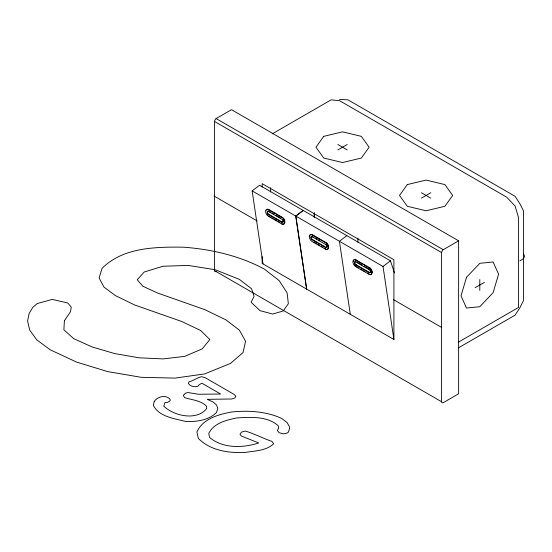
<?xml version="1.0" encoding="UTF-8"?>
<svg xmlns="http://www.w3.org/2000/svg" width="552" height="552" viewBox="0 0 552 552"><rect width="100%" height="100%" fill="white"/><g stroke="black" fill="none" stroke-linecap="round" stroke-linejoin="round"><path stroke-width="0.83" d="M263.007 263.918L252.133 190.882L259.557 185.237L390.45 260.806L394.501 272.978M303.158 210.415L295.734 216.06L306.615 289.089M303.241 210.457L295.81 216.101L306.691 289.138M346.842 235.635L339.418 241.279L350.299 314.309M262.172 256.577L262.172 263.435L393.9 339.487L383.026 266.457L390.45 260.806M216.122 271.57A2.932 1.69 -60 0 1 214.473 270.618L214.473 121.433A2.932 1.69 -60 0 1 216.122 118.576L231.516 109.689L458.629 240.817L458.629 393.797L443.235 402.691A2.932 1.69 -60 0 1 441.586 401.739L441.586 252.561A2.932 1.69 -60 0 1 443.235 249.704L458.629 240.817M272.191 133.874L331.124 99.85L339.563 100.685L506.653 197.154L515.092 206.062L518.59 217.826L518.59 307.409L458.167 342.295M337.865 149.902L347.229 144.493M268.451 209.76L268.824 209.546L282.638 217.516A3.057 1.766 60 0 1 284.804 221.262L284.804 222.263A3.691 2.132 60 0 1 282.189 223.767L281.81 223.988L268.451 216.274A3.988 2.305 60 0 1 265.629 211.388A3.988 2.305 60 0 1 268.451 209.76L282.258 217.736A3.057 1.766 60 0 1 284.425 221.483L284.425 222.477A3.691 2.132 60 0 1 281.81 223.988M283.176 219.875A0.945 0.545 60 0 1 283.307 220.4L283.307 221.4A1.58 0.911 60 0 1 282.189 222.042L281.81 222.263L268.451 214.542A1.87 1.083 60 0 1 267.127 212.251A1.87 1.083 60 0 1 268.451 211.485L268.824 211.271A1.87 1.083 60 0 0 268.417 211.105M268.451 214.542L268.824 214.328L282.189 222.042M268.451 216.274L270.308 216.908M282.258 217.736L282.638 217.516M281.81 222.263A1.58 0.911 60 0 0 282.928 221.614L283.307 220.4M282.928 221.614L283.307 221.4M284.425 221.483L284.804 221.262M284.425 222.477L284.804 222.263M324.383 248.131L325.873 248.987L325.494 249.207L312.128 241.493A3.988 2.305 60 0 1 309.313 236.608A3.988 2.305 60 0 1 312.128 234.98L312.508 234.766L326.322 242.735A3.057 1.766 60 0 1 328.481 246.482L328.481 247.482A3.691 2.132 60 0 1 326.68 249.311M326.957 245.364A0.945 0.545 60 0 1 326.991 245.619L326.991 246.62A1.58 0.911 60 0 1 325.873 247.261L325.494 247.482L312.128 239.761A1.87 1.083 60 0 1 310.804 237.47A1.87 1.083 60 0 1 312.128 236.704L313.964 237.325M312.128 239.761L312.508 239.547L325.873 247.261M312.128 234.98L325.942 242.956L326.322 242.735M312.128 236.704L325.942 244.681L326.322 244.46A0.945 0.545 60 0 1 326.529 244.619M325.494 247.482A1.58 0.911 60 0 0 326.611 246.834L326.991 245.619M326.611 246.834L326.991 246.62M325.494 249.207A3.691 2.132 60 0 0 328.109 247.696L328.481 246.482M328.109 247.696L328.481 247.482M421.411 198.133L430.774 192.731M370.282 274.482A3.691 2.132 60 0 1 369.474 274.165L369.102 274.378L355.736 266.664A3.988 2.305 60 0 1 352.914 261.786A3.988 2.305 60 0 1 355.736 260.158L356.109 259.937L369.923 267.913A3.057 1.766 60 0 1 372.089 271.66L372.089 272.653A3.691 2.132 60 0 1 371.013 274.475M369.474 272.44L369.102 272.653L355.736 264.939A1.87 1.083 60 0 1 354.412 262.648A1.87 1.083 60 0 1 355.736 261.883L356.109 261.662A1.87 1.083 60 0 0 354.791 262.428A1.87 1.083 60 0 0 356.109 264.725L369.474 272.44A1.58 0.911 60 0 0 370.592 271.791L370.592 270.797A0.945 0.545 60 0 0 370.468 270.266M355.736 264.939L356.109 264.725M355.736 266.664L356.109 266.45M355.736 260.158L369.55 268.127L369.923 267.913M355.736 261.883L369.55 269.859L369.923 269.638A0.945 0.545 60 0 1 370.13 269.797M369.102 272.653A1.58 0.911 60 0 0 370.219 272.012L370.592 270.797M370.219 272.012L370.592 271.791M369.102 274.378A3.691 2.132 60 0 0 371.71 272.874L372.089 271.66M371.71 272.874L372.089 272.653M519.874 260.827L522.068 259.557A7.976 4.602 0 0 0 523.331 254.003M475.12 287.716L484.483 282.307M458.401 347.863L515.092 315.137L519.708 308.057L523.531 300.516L523.531 210.94L519.708 203.398L515.092 196.319L348.001 99.85L339.563 99.394M337.865 144.493L347.229 149.902M421.411 192.731L430.774 198.133M216.122 118.576L443.235 249.704M214.473 121.433L441.586 252.561M252.133 190.882L383.026 266.457M269.548 211.692L271.004 212.527M272.46 213.369L273.916 214.21M276.097 215.466L280.457 217.985M315.413 238.167L316.869 239.009M318.325 239.844L319.774 240.686M357.565 262.504L361.926 265.022M364.106 266.278L369.923 269.638M268.451 211.485L282.258 219.461A0.945 0.545 60 0 1 282.928 220.621M271.798 217.771L273.281 218.626M274.765 219.482L276.994 220.765M278.477 221.628L279.961 222.484M313.991 242.128L316.22 243.418M317.704 244.274L319.187 245.129M321.416 246.42L322.899 247.275M356.854 266.878L358.338 267.734M360.566 269.017L362.05 269.88M363.54 270.735L365.024 271.591M367.252 272.881L368.736 273.737M214.017 196.036L257.204 220.966M393.472 299.639L441.131 327.157M214.473 270.618L441.745 401.835M479.798 279.609L479.798 290.421M393.9 339.487L393.9 259.716L262.172 183.664L262.172 187.1M357.924 238.14L357.924 242.411M314.316 212.968L314.316 217.24M314.24 212.92L314.24 217.191M270.632 187.742L270.632 192.02M309.686 236.387A3.988 2.305 60 0 1 312.508 234.766M312.508 239.547A1.87 1.083 60 0 1 311.328 238.029A1.87 1.083 60 0 1 311.438 236.497M325.942 242.956A3.057 1.766 60 0 1 328.109 246.703M325.942 244.681A0.945 0.545 60 0 1 326.611 245.84M267.955 215.39A3.988 2.305 60 0 1 267.168 214.473M266.147 210.243A3.988 2.305 60 0 1 268.824 209.546M268.824 214.328A1.87 1.083 60 0 1 267.568 212.541A1.87 1.083 60 0 1 268.044 211.112M355.24 265.788A3.988 2.305 60 0 1 354.453 264.87M353.294 261.565A3.988 2.305 60 0 1 353.432 260.641M353.832 259.964A3.988 2.305 60 0 1 356.109 259.937M369.55 268.127A3.057 1.766 60 0 1 371.71 271.874M369.55 269.859A0.945 0.545 60 0 1 370.219 271.011M64.398 320.76L63.887 329.813L73.651 338.617L92.156 346.966L114.781 353.604L139.145 357.82L163.144 358.903L184.761 356.357L202.184 348.885L209.843 339.535L200.59 330.441L181.87 321.547L134.591 304.939L115.43 295.63L104.011 287.116L99.098 277.932L102.134 268.251C123.275 247.282 155.416 246.875 183.312 247.179C211.464 249.249 239.347 255.686 264.353 269.086L279.243 280.692L287.123 292.919L288.351 303.731L283.148 310.99L272.667 314.04L260.013 310.659L251.119 302.268L254.086 296.383L251.553 288.744L239.34 279.353L215.121 269.714L188.156 265.415L162.999 266.25L144.203 272.012L137.262 279.774L142.906 286.281L157.651 293.043L204.709 309.61L225.892 319.836L239.409 330.144L245.557 341.288L243.025 352.604L230.522 363.409L204.64 373.932L174.998 378.099L141.243 377.313L107.626 371.593L76.466 362.036L50.225 349.802L36.784 339.873L29.698 330.103L27.6 321.133L29.118 313.412L32.803 307.36L37.212 303.559L52.254 299.391L67.724 302.979L71.263 307.112L70.47 311.742L64.398 320.76M289.545 428.497L288.489 431.919L287.454 432.934L283.5 433.906L279.16 432.713L277.38 430.594L278.629 428.124L278.222 425.716C267.099 415.911 250.539 417.112 236.656 417.94C226.389 420.106 213.658 423.142 208.753 433.465L209.574 437.439C222.739 448.679 243.052 448.127 258.729 442.952L241.376 436.052L239.982 434.245L241.617 432.071L245.405 431.057C254.444 433.81 262.938 438.322 271.936 441.393L273.668 443.704C266.464 450.86 254.776 450.811 245.281 452.44C228.811 453.275 210.367 450.632 198.32 438.378L196.898 432.016C202.701 418.685 218.606 414.442 231.695 411.985C248.448 410.26 265.995 411.35 281.527 418.326L287.04 422.515L289.379 426.592L289.545 428.497M154.194 401.463L153.352 405.43C159.128 416.87 174.535 418.533 185.713 421.473C196.436 421.873 208.387 420.424 216.412 412.62L217.812 408.673L216.536 405.016L213.065 402.008L207.283 399.337L231.833 398.992L234.8 397.971L235.883 396.288L234.027 394.356L205.068 377.637L201.521 376.706C197.016 377.609 193.559 380.804 189.115 381.777L188.294 383.392C190.295 386.414 194.401 387.435 197.74 386.317L199.279 384.703L201.887 383.198L220.634 394.024L198.368 394.245L187.887 392.534L185.306 393.272L183.333 395.439L184.582 397.64C191.979 400.021 200.735 400.276 206.462 406.155L206.731 408.48C196.954 421.142 173.894 416.036 163.765 406.127L165.013 402.429L167.525 402.401L169.885 401.007L170.244 400.021L169.788 398.861C165.207 394.521 157.596 396.612 154.194 401.463M466.509 277.339L461.003 295.865L466.509 308.03L479.798 306.719L493.088 292.684L498.594 274.165L493.088 261.993L479.798 263.311L466.509 277.339M323.748 136.344L315.965 147.198L323.748 158.051L342.544 162.543L361.339 158.051L369.129 147.198L361.339 136.344L342.544 131.852L323.748 136.344M407.3 184.582L399.51 195.436L407.3 206.282L426.096 210.781L444.884 206.282L452.674 195.436L444.884 184.582L426.096 180.09L407.3 184.582"/></g></svg>
